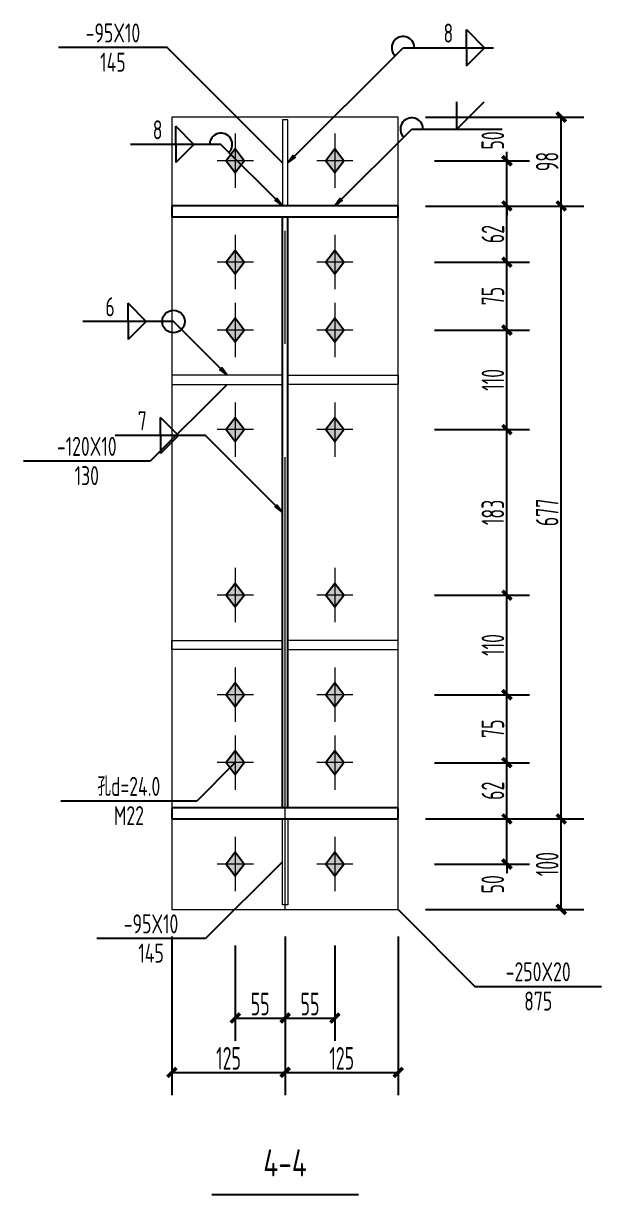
# Model space of a CAD drawing. Extents: x 447413 to 2975780, y -1432727 to 1301644.
# Drawn here: x 2299061 to 2305448, y -1145682 to -1132748 of the extents above; entities that cross this region are included whole.
import ezdxf
from ezdxf.enums import TextEntityAlignment as Align

# ---------------------------------------------------------------- set-up
doc = ezdxf.new("R2010")
doc.units = 0
doc.header["$LTSCALE"] = 1000
doc.header["$MEASUREMENT"] = 0
doc.linetypes.add('线型6', pattern=[8.75, 5, -1.25, 1.25, -1.25])
for name, color, linetype in [('10', 7, 'Continuous'), ('尺寸标注', 253, 'Continuous'), ('焊缝标注', 253, 'Continuous'), ('螺栓孔标注', 253, 'Continuous'), ('钢板标注', 253, 'Continuous')]:
    doc.layers.add(name, color=color, linetype=linetype)
doc.layers.add('20', color=2, linetype='Continuous', lineweight=18)
doc.styles.add('PkpmHz', font='Pkpmeng', dxfattribs={"width": 0.6, "bigfont": 'hztxt'})
doc.dimstyles.new('Pkpm_1.00', dxfattribs={"dimtxt": 250, "dimasz": 100, "dimexe": 250, "dimexo": 0.0625, "dimgap": 30, "dimtad": 1, "dimdec": 0, "dimrnd": 5, "dimzin": 0, "dimdsep": 46, "dimtxsty": 'PkpmHz', "dimblk1": 'ARCHTICK', "dimblk2": 'ARCHTICK', "dimsah": 1, "dimcen": 0.09, "dimadec": 0, "dimazin": 0, "dimtfac": 1, "dimtdec": 0, "dimtmove": 2, "dimatfit": 1, "dimfxl": 0, "dimtolj": 1, "dimtzin": 0, "dimarcsym": 0})

# ---------------------------------------------------------------- blocks, each defined once
blk = doc.blocks.new('_ArchTick')
at = {"color": 0, "linetype": 'ByBlock', "const_width": 0.4}
blk.add_lwpolyline([(-0.5, -0.5), (0.5, 0.5)], dxfattribs=at)
blk = doc.blocks.new('*D536')
at = {"layer": 'Defpoints', "color": 0, "linetype": 'Continuous', "transparency": 16777216}
for p in [(2303202, -1134264), (2304402, -1134264), (2303202, -1134764)]:
    blk.add_point(p, dxfattribs=at)
at = {"layer": '尺寸标注', "color": 0, "linetype": 'Continuous', "lineweight": -2, "transparency": 16777216}
for p, q in [((2304402, -1134264), (2304402, -1134164)), ((2303602, -1134264), (2304652, -1134264)), ((2304402, -1134764), (2304402, -1134264)), ((2303602, -1134764), (2304652, -1134764)), ((2304402, -1134764), (2304402, -1134864))]:
    blk.add_line(p, q, dxfattribs=at)
at = {"layer": '尺寸标注', "color": 0, "linetype": 'Continuous', "lineweight": -2, "transparency": 16777216, "xscale": 100, "yscale": 100, "zscale": 100}
for p, rotation in [((2304402, -1134264), 270), ((2304402, -1134764), 90)]:
    blk.add_blockref('_ArchTick', p, dxfattribs=dict(at, rotation=rotation))
at = {"layer": '尺寸标注', "color": 0, "linetype": 'Continuous', "transparency": 16777216, "insert": (2304246, -1134040), "char_height": 250, "attachment_point": 5, "rotation": 90, "style": 'PkpmHz'}
blk.add_mtext('\\A1;50', dxfattribs=at)
blk = doc.blocks.new('*D537')
at = {"layer": 'Defpoints', "color": 0, "linetype": 'Continuous', "transparency": 16777216}
for p in [(2303202, -1134764), (2304402, -1134764), (2303202, -1135384)]:
    blk.add_point(p, dxfattribs=at)
at = {"layer": '尺寸标注', "color": 0, "linetype": 'Continuous', "lineweight": -2, "transparency": 16777216}
for p, q in [((2303602, -1134764), (2304652, -1134764)), ((2304402, -1135384), (2304402, -1134764)), ((2303602, -1135384), (2304652, -1135384))]:
    blk.add_line(p, q, dxfattribs=at)
at = {"layer": '尺寸标注', "color": 0, "linetype": 'Continuous', "lineweight": -2, "transparency": 16777216, "xscale": 100, "yscale": 100, "zscale": 100}
for p, rotation in [((2304402, -1134764), 90), ((2304402, -1135384), 270)]:
    blk.add_blockref('_ArchTick', p, dxfattribs=dict(at, rotation=rotation))
at = {"layer": '尺寸标注', "color": 0, "linetype": 'Continuous', "transparency": 16777216, "insert": (2304247, -1135074), "char_height": 250, "attachment_point": 5, "rotation": 90, "style": 'PkpmHz'}
blk.add_mtext('\\A1;62', dxfattribs=at)
blk = doc.blocks.new('*D538')
at = {"layer": 'Defpoints', "color": 0, "linetype": 'Continuous', "transparency": 16777216}
for p in [(2303202, -1136134), (2304402, -1136134), (2303202, -1137234)]:
    blk.add_point(p, dxfattribs=at)
at = {"layer": '尺寸标注', "color": 0, "linetype": 'Continuous', "lineweight": -2, "transparency": 16777216}
for p, q in [((2303602, -1136134), (2304652, -1136134)), ((2304402, -1137234), (2304402, -1136134)), ((2303602, -1137234), (2304652, -1137234))]:
    blk.add_line(p, q, dxfattribs=at)
at = {"layer": '尺寸标注', "color": 0, "linetype": 'Continuous', "lineweight": -2, "transparency": 16777216, "xscale": 100, "yscale": 100, "zscale": 100}
for p, rotation in [((2304402, -1136134), 90), ((2304402, -1137234), 270)]:
    blk.add_blockref('_ArchTick', p, dxfattribs=dict(at, rotation=rotation))
at = {"layer": '尺寸标注', "color": 0, "linetype": 'Continuous', "transparency": 16777216, "insert": (2304247, -1136684), "char_height": 250, "attachment_point": 5, "rotation": 90, "style": 'PkpmHz'}
blk.add_mtext('\\A1;110', dxfattribs=at)
blk = doc.blocks.new('*D539')
at = {"layer": 'Defpoints', "color": 0, "linetype": 'Continuous', "transparency": 16777216}
for p in [(2303202, -1135384), (2304402, -1135384), (2303202, -1136134)]:
    blk.add_point(p, dxfattribs=at)
at = {"layer": '尺寸标注', "color": 0, "linetype": 'Continuous', "lineweight": -2, "transparency": 16777216}
for p, q in [((2303602, -1135384), (2304652, -1135384)), ((2304402, -1136134), (2304402, -1135384)), ((2303602, -1136134), (2304652, -1136134))]:
    blk.add_line(p, q, dxfattribs=at)
at = {"layer": '尺寸标注', "color": 0, "linetype": 'Continuous', "lineweight": -2, "transparency": 16777216, "xscale": 100, "yscale": 100, "zscale": 100}
for p, rotation in [((2304402, -1135384), 90), ((2304402, -1136134), 270)]:
    blk.add_blockref('_ArchTick', p, dxfattribs=dict(at, rotation=rotation))
at = {"layer": '尺寸标注', "color": 0, "linetype": 'Continuous', "transparency": 16777216, "insert": (2304247, -1135759), "char_height": 250, "attachment_point": 5, "rotation": 90, "style": 'PkpmHz'}
blk.add_mtext('\\A1;75', dxfattribs=at)
blk = doc.blocks.new('*D540')
at = {"layer": 'Defpoints', "color": 0, "linetype": 'Continuous', "transparency": 16777216}
for p in [(2303202, -1141532), (2304402, -1141532), (2303202, -1142032)]:
    blk.add_point(p, dxfattribs=at)
at = {"layer": '尺寸标注', "color": 0, "linetype": 'Continuous', "lineweight": -2, "transparency": 16777216}
for p, q in [((2303602, -1141532), (2304652, -1141532)), ((2304402, -1141532), (2304402, -1141432)), ((2304402, -1142032), (2304402, -1141532)), ((2303602, -1142032), (2304652, -1142032)), ((2304402, -1142032), (2304402, -1142132))]:
    blk.add_line(p, q, dxfattribs=at)
at = {"layer": '尺寸标注', "color": 0, "linetype": 'Continuous', "lineweight": -2, "transparency": 16777216, "xscale": 100, "yscale": 100, "zscale": 100}
for p, rotation in [((2304402, -1141532), 270), ((2304402, -1142032), 90)]:
    blk.add_blockref('_ArchTick', p, dxfattribs=dict(at, rotation=rotation))
at = {"layer": '尺寸标注', "color": 0, "linetype": 'Continuous', "transparency": 16777216, "insert": (2304246, -1142255), "char_height": 250, "attachment_point": 5, "rotation": 90, "style": 'PkpmHz'}
blk.add_mtext('\\A1;50', dxfattribs=at)
blk = doc.blocks.new('*D541')
at = {"layer": 'Defpoints', "color": 0, "linetype": 'Continuous', "transparency": 16777216}
for p in [(2303202, -1140912), (2304402, -1140912), (2303202, -1141532)]:
    blk.add_point(p, dxfattribs=at)
at = {"layer": '尺寸标注', "color": 0, "linetype": 'Continuous', "lineweight": -2, "transparency": 16777216}
for p, q in [((2303602, -1140912), (2304652, -1140912)), ((2304402, -1141532), (2304402, -1140912)), ((2303602, -1141532), (2304652, -1141532))]:
    blk.add_line(p, q, dxfattribs=at)
at = {"layer": '尺寸标注', "color": 0, "linetype": 'Continuous', "lineweight": -2, "transparency": 16777216, "xscale": 100, "yscale": 100, "zscale": 100}
for p, rotation in [((2304402, -1140912), 90), ((2304402, -1141532), 270)]:
    blk.add_blockref('_ArchTick', p, dxfattribs=dict(at, rotation=rotation))
at = {"layer": '尺寸标注', "color": 0, "linetype": 'Continuous', "transparency": 16777216, "insert": (2304247, -1141222), "char_height": 250, "attachment_point": 5, "rotation": 90, "style": 'PkpmHz'}
blk.add_mtext('\\A1;62', dxfattribs=at)
blk = doc.blocks.new('*D542')
at = {"layer": 'Defpoints', "color": 0, "linetype": 'Continuous', "transparency": 16777216}
for p in [(2303202, -1140162), (2304402, -1140162), (2303202, -1140912)]:
    blk.add_point(p, dxfattribs=at)
at = {"layer": '尺寸标注', "color": 0, "linetype": 'Continuous', "lineweight": -2, "transparency": 16777216}
for p, q in [((2303602, -1140162), (2304652, -1140162)), ((2304402, -1140912), (2304402, -1140162)), ((2303602, -1140912), (2304652, -1140912))]:
    blk.add_line(p, q, dxfattribs=at)
at = {"layer": '尺寸标注', "color": 0, "linetype": 'Continuous', "lineweight": -2, "transparency": 16777216, "xscale": 100, "yscale": 100, "zscale": 100}
for p, rotation in [((2304402, -1140162), 90), ((2304402, -1140912), 270)]:
    blk.add_blockref('_ArchTick', p, dxfattribs=dict(at, rotation=rotation))
at = {"layer": '尺寸标注', "color": 0, "linetype": 'Continuous', "transparency": 16777216, "insert": (2304247, -1140537), "char_height": 250, "attachment_point": 5, "rotation": 90, "style": 'PkpmHz'}
blk.add_mtext('\\A1;75', dxfattribs=at)
blk = doc.blocks.new('*D543')
at = {"layer": 'Defpoints', "color": 0, "linetype": 'Continuous', "transparency": 16777216}
for p in [(2303202, -1139062), (2304402, -1139062), (2303202, -1140162)]:
    blk.add_point(p, dxfattribs=at)
at = {"layer": '尺寸标注', "color": 0, "linetype": 'Continuous', "lineweight": -2, "transparency": 16777216}
for p, q in [((2303602, -1139062), (2304652, -1139062)), ((2304402, -1140162), (2304402, -1139062)), ((2303602, -1140162), (2304652, -1140162))]:
    blk.add_line(p, q, dxfattribs=at)
at = {"layer": '尺寸标注', "color": 0, "linetype": 'Continuous', "lineweight": -2, "transparency": 16777216, "xscale": 100, "yscale": 100, "zscale": 100}
for p, rotation in [((2304402, -1139062), 90), ((2304402, -1140162), 270)]:
    blk.add_blockref('_ArchTick', p, dxfattribs=dict(at, rotation=rotation))
at = {"layer": '尺寸标注', "color": 0, "linetype": 'Continuous', "transparency": 16777216, "insert": (2304247, -1139612), "char_height": 250, "attachment_point": 5, "rotation": 90, "style": 'PkpmHz'}
blk.add_mtext('\\A1;110', dxfattribs=at)
blk = doc.blocks.new('*D544')
at = {"layer": 'Defpoints', "color": 0, "linetype": 'Continuous', "transparency": 16777216}
for p in [(2303202, -1137234), (2304402, -1137234), (2303202, -1139062)]:
    blk.add_point(p, dxfattribs=at)
at = {"layer": '尺寸标注', "color": 0, "linetype": 'Continuous', "lineweight": -2, "transparency": 16777216}
for p, q in [((2303602, -1137234), (2304652, -1137234)), ((2304402, -1139062), (2304402, -1137234)), ((2303602, -1139062), (2304652, -1139062))]:
    blk.add_line(p, q, dxfattribs=at)
at = {"layer": '尺寸标注', "color": 0, "linetype": 'Continuous', "lineweight": -2, "transparency": 16777216, "xscale": 100, "yscale": 100, "zscale": 100}
for p, rotation in [((2304402, -1137234), 90), ((2304402, -1139062), 270)]:
    blk.add_blockref('_ArchTick', p, dxfattribs=dict(at, rotation=rotation))
at = {"layer": '尺寸标注', "color": 0, "linetype": 'Continuous', "transparency": 16777216, "insert": (2304247, -1138148), "char_height": 250, "attachment_point": 5, "rotation": 90, "style": 'PkpmHz'}
blk.add_mtext('\\A1;183', dxfattribs=at)
blk = doc.blocks.new('*D545')
at = {"layer": 'Defpoints', "color": 0, "linetype": 'Continuous', "transparency": 16777216}
for p in [(2301402, -1142532), (2301952, -1142532), (2301952, -1143732)]:
    blk.add_point(p, dxfattribs=at)
at = {"layer": '尺寸标注', "color": 0, "linetype": 'Continuous', "lineweight": -2, "transparency": 16777216}
for p, q in [((2301402, -1142932), (2301402, -1143982)), ((2301952, -1142932), (2301952, -1143982)), ((2301402, -1143732), (2301952, -1143732))]:
    blk.add_line(p, q, dxfattribs=at)
at = {"layer": '尺寸标注', "color": 0, "linetype": 'Continuous', "lineweight": -2, "transparency": 16777216, "xscale": 100, "yscale": 100, "zscale": 100, "rotation": 180}
blk.add_blockref('_ArchTick', (2301402, -1143732), dxfattribs=at)
at = {"layer": '尺寸标注', "color": 0, "linetype": 'Continuous', "lineweight": -2, "transparency": 16777216, "xscale": 100, "yscale": 100, "zscale": 100}
blk.add_blockref('_ArchTick', (2301952, -1143732), dxfattribs=at)
at = {"layer": '尺寸标注', "color": 0, "linetype": 'Continuous', "transparency": 16777216, "insert": (2301677, -1143577), "char_height": 250, "attachment_point": 5, "style": 'PkpmHz'}
blk.add_mtext('\\A1;55', dxfattribs=at)
blk = doc.blocks.new('*D546')
at = {"layer": 'Defpoints', "color": 0, "linetype": 'Continuous', "transparency": 16777216}
for p in [(2301952, -1142532), (2302502, -1142532), (2302502, -1143732)]:
    blk.add_point(p, dxfattribs=at)
at = {"layer": '尺寸标注', "color": 0, "linetype": 'Continuous', "lineweight": -2, "transparency": 16777216}
for p, q in [((2301952, -1142932), (2301952, -1143982)), ((2302502, -1142932), (2302502, -1143982)), ((2301952, -1143732), (2302502, -1143732))]:
    blk.add_line(p, q, dxfattribs=at)
at = {"layer": '尺寸标注', "color": 0, "linetype": 'Continuous', "lineweight": -2, "transparency": 16777216, "xscale": 100, "yscale": 100, "zscale": 100, "rotation": 180}
blk.add_blockref('_ArchTick', (2301952, -1143732), dxfattribs=at)
at = {"layer": '尺寸标注', "color": 0, "linetype": 'Continuous', "lineweight": -2, "transparency": 16777216, "xscale": 100, "yscale": 100, "zscale": 100}
blk.add_blockref('_ArchTick', (2302502, -1143732), dxfattribs=at)
at = {"layer": '尺寸标注', "color": 0, "linetype": 'Continuous', "transparency": 16777216, "insert": (2302227, -1143577), "char_height": 250, "attachment_point": 5, "style": 'PkpmHz'}
blk.add_mtext('\\A1;55', dxfattribs=at)
blk = doc.blocks.new('*D547')
at = {"layer": 'Defpoints', "color": 0, "linetype": 'Continuous', "transparency": 16777216}
for p in [(2300702, -1142532), (2301952, -1142532), (2301952, -1144332)]:
    blk.add_point(p, dxfattribs=at)
at = {"layer": '尺寸标注', "color": 0, "linetype": 'Continuous', "lineweight": -2, "transparency": 16777216}
for p, q in [((2300702, -1142832), (2300702, -1144582)), ((2301952, -1142832), (2301952, -1144582)), ((2300702, -1144332), (2301952, -1144332))]:
    blk.add_line(p, q, dxfattribs=at)
at = {"layer": '尺寸标注', "color": 0, "linetype": 'Continuous', "lineweight": -2, "transparency": 16777216, "xscale": 100, "yscale": 100, "zscale": 100, "rotation": 180}
blk.add_blockref('_ArchTick', (2300702, -1144332), dxfattribs=at)
at = {"layer": '尺寸标注', "color": 0, "linetype": 'Continuous', "lineweight": -2, "transparency": 16777216, "xscale": 100, "yscale": 100, "zscale": 100}
blk.add_blockref('_ArchTick', (2301952, -1144332), dxfattribs=at)
at = {"layer": '尺寸标注', "color": 0, "linetype": 'Continuous', "transparency": 16777216, "insert": (2301327, -1144177), "char_height": 250, "attachment_point": 5, "style": 'PkpmHz'}
blk.add_mtext('\\A1;125', dxfattribs=at)
blk = doc.blocks.new('*D548')
at = {"layer": 'Defpoints', "color": 0, "linetype": 'Continuous', "transparency": 16777216}
for p in [(2301952, -1142532), (2303202, -1142532), (2303202, -1144332)]:
    blk.add_point(p, dxfattribs=at)
at = {"layer": '尺寸标注', "color": 0, "linetype": 'Continuous', "lineweight": -2, "transparency": 16777216}
for p, q in [((2301952, -1142832), (2301952, -1144582)), ((2303202, -1142832), (2303202, -1144582)), ((2301952, -1144332), (2303202, -1144332))]:
    blk.add_line(p, q, dxfattribs=at)
at = {"layer": '尺寸标注', "color": 0, "linetype": 'Continuous', "lineweight": -2, "transparency": 16777216, "xscale": 100, "yscale": 100, "zscale": 100, "rotation": 180}
blk.add_blockref('_ArchTick', (2301952, -1144332), dxfattribs=at)
at = {"layer": '尺寸标注', "color": 0, "linetype": 'Continuous', "lineweight": -2, "transparency": 16777216, "xscale": 100, "yscale": 100, "zscale": 100}
blk.add_blockref('_ArchTick', (2303202, -1144332), dxfattribs=at)
at = {"layer": '尺寸标注', "color": 0, "linetype": 'Continuous', "transparency": 16777216, "insert": (2302577, -1144177), "char_height": 250, "attachment_point": 5, "style": 'PkpmHz'}
blk.add_mtext('\\A1;125', dxfattribs=at)
blk = doc.blocks.new('*D549')
at = {"layer": 'Defpoints', "color": 0, "linetype": 'Continuous', "transparency": 16777216}
for p in [(2303202, -1141532), (2305002, -1141532), (2303202, -1142532)]:
    blk.add_point(p, dxfattribs=at)
at = {"layer": '尺寸标注', "color": 0, "linetype": 'Continuous', "lineweight": -2, "transparency": 16777216}
for p, q in [((2303502, -1141532), (2305252, -1141532)), ((2305002, -1142532), (2305002, -1141532)), ((2303502, -1142532), (2305252, -1142532))]:
    blk.add_line(p, q, dxfattribs=at)
at = {"layer": '尺寸标注', "color": 0, "linetype": 'Continuous', "lineweight": -2, "transparency": 16777216, "xscale": 100, "yscale": 100, "zscale": 100}
for p, rotation in [((2305002, -1141532), 90), ((2305002, -1142532), 270)]:
    blk.add_blockref('_ArchTick', p, dxfattribs=dict(at, rotation=rotation))
at = {"layer": '尺寸标注', "color": 0, "linetype": 'Continuous', "transparency": 16777216, "insert": (2304847, -1142032), "char_height": 250, "attachment_point": 5, "rotation": 90, "style": 'PkpmHz'}
blk.add_mtext('\\A1;100', dxfattribs=at)
blk = doc.blocks.new('*D550')
at = {"layer": 'Defpoints', "color": 0, "linetype": 'Continuous', "transparency": 16777216}
for p in [(2303202, -1134764), (2305002, -1134764), (2303202, -1141532)]:
    blk.add_point(p, dxfattribs=at)
at = {"layer": '尺寸标注', "color": 0, "linetype": 'Continuous', "lineweight": -2, "transparency": 16777216}
for p, q in [((2303502, -1134764), (2305252, -1134764)), ((2305002, -1141532), (2305002, -1134764)), ((2303502, -1141532), (2305252, -1141532))]:
    blk.add_line(p, q, dxfattribs=at)
at = {"layer": '尺寸标注', "color": 0, "linetype": 'Continuous', "lineweight": -2, "transparency": 16777216, "xscale": 100, "yscale": 100, "zscale": 100}
for p, rotation in [((2305002, -1134764), 90), ((2305002, -1141532), 270)]:
    blk.add_blockref('_ArchTick', p, dxfattribs=dict(at, rotation=rotation))
at = {"layer": '尺寸标注', "color": 0, "linetype": 'Continuous', "transparency": 16777216, "insert": (2304847, -1138148), "char_height": 250, "attachment_point": 5, "rotation": 90, "style": 'PkpmHz'}
blk.add_mtext('\\A1;677', dxfattribs=at)
blk = doc.blocks.new('*D551')
at = {"layer": 'Defpoints', "color": 0, "linetype": 'Continuous', "transparency": 16777216}
for p in [(2303202, -1133782), (2305002, -1133782), (2303202, -1134764)]:
    blk.add_point(p, dxfattribs=at)
at = {"layer": '尺寸标注', "color": 0, "linetype": 'Continuous', "lineweight": -2, "transparency": 16777216}
for p, q in [((2303502, -1133782), (2305252, -1133782)), ((2305002, -1134764), (2305002, -1133782)), ((2303502, -1134764), (2305252, -1134764))]:
    blk.add_line(p, q, dxfattribs=at)
at = {"layer": '尺寸标注', "color": 0, "linetype": 'Continuous', "lineweight": -2, "transparency": 16777216, "xscale": 100, "yscale": 100, "zscale": 100}
for p, rotation in [((2305002, -1133782), 90), ((2305002, -1134764), 270)]:
    blk.add_blockref('_ArchTick', p, dxfattribs=dict(at, rotation=rotation))
at = {"layer": '尺寸标注', "color": 0, "linetype": 'Continuous', "transparency": 16777216, "insert": (2304847, -1134273), "char_height": 250, "attachment_point": 5, "rotation": 90, "style": 'PkpmHz'}
blk.add_mtext('\\A1;98', dxfattribs=at)

msp = doc.modelspace()

# ---------------------------------------------------------------- hatches: boundary and pattern name
at = {"layer": '10'}
for points in [[(2301401.5, -1134133.6), (2301301.5, -1134263.6), (2301401.5, -1134393.6), (2301501.5, -1134263.6)], [(2302501.5, -1134133.6), (2302401.5, -1134263.6), (2302501.5, -1134393.6), (2302601.5, -1134263.6)], [(2301401.5, -1135253.6), (2301301.5, -1135383.6), (2301401.5, -1135513.6), (2301501.5, -1135383.6)], [(2302501.5, -1135253.6), (2302401.5, -1135383.6), (2302501.5, -1135513.6), (2302601.5, -1135383.6)], [(2301401.5, -1136003.6), (2301301.5, -1136133.6), (2301401.5, -1136263.6), (2301501.5, -1136133.6)], [(2302501.5, -1136003.6), (2302401.5, -1136133.6), (2302501.5, -1136263.6), (2302601.5, -1136133.6)], [(2301401.5, -1137103.6), (2301301.5, -1137233.6), (2301401.5, -1137363.6), (2301501.5, -1137233.6)], [(2302501.5, -1137103.6), (2302401.5, -1137233.6), (2302501.5, -1137363.6), (2302601.5, -1137233.6)], [(2301401.5, -1138931.6), (2301301.5, -1139061.6), (2301401.5, -1139191.6), (2301501.5, -1139061.6)], [(2302501.5, -1138931.6), (2302401.5, -1139061.6), (2302501.5, -1139191.6), (2302601.5, -1139061.6)], [(2301401.5, -1140031.6), (2301301.5, -1140161.6), (2301401.5, -1140291.6), (2301501.5, -1140161.6)], [(2302501.5, -1140031.6), (2302401.5, -1140161.6), (2302501.5, -1140291.6), (2302601.5, -1140161.6)], [(2301401.5, -1140781.6), (2301301.5, -1140911.6), (2301401.5, -1141041.6), (2301501.5, -1140911.6)], [(2302501.5, -1140781.6), (2302401.5, -1140911.6), (2302501.5, -1141041.6), (2302601.5, -1140911.6)], [(2301401.5, -1141901.6), (2301301.5, -1142031.6), (2301401.5, -1142161.6), (2301501.5, -1142031.6)], [(2302501.5, -1141901.6), (2302401.5, -1142031.6), (2302501.5, -1142161.6), (2302601.5, -1142031.6)]]:
    msp.add_hatch(color=1, dxfattribs=at).paths.add_polyline_path(points)
at = {"layer": '焊缝标注'}
for points in [[(2301981.5, -1134288.6), (2302062.9, -1134228.5), (2302041.7, -1134207.3)], [(2301921.5, -1134763.6), (2301861.5, -1134682.2), (2301840.3, -1134703.3)], [(2302501.5, -1134763.6), (2302582.9, -1134703.5), (2302561.7, -1134682.3)], [(2301311.5, -1136633.6), (2301251.5, -1136552.2), (2301230.3, -1136573.3)], [(2301921.5, -1138147.6), (2301861.5, -1138066.2), (2301840.3, -1138087.4)]]:
    msp.add_hatch(color=256, dxfattribs=at).paths.add_polyline_path(points)

# ---------------------------------------------------------------- linework, layer by layer
at = {"layer": '10', "linetype": '线型6', "lineweight": 18}
msp.add_line((2301951.5, -1142536.7), (2301951.5, -1133776.7), dxfattribs=at)
at = {"layer": '10', "color": 9, "lineweight": 18}
for p, q in [((2301401.5, -1133963.6), (2301401.5, -1134563.6)), ((2302501.5, -1133963.6), (2302501.5, -1134563.6)), ((2301601.5, -1134263.6), (2301201.5, -1134263.6)), ((2302701.5, -1134263.6), (2302301.5, -1134263.6)), ((2301401.5, -1135083.6), (2301401.5, -1135683.6)), ((2302501.5, -1135083.6), (2302501.5, -1135683.6)), ((2301601.5, -1135383.6), (2301201.5, -1135383.6)), ((2302701.5, -1135383.6), (2302301.5, -1135383.6)), ((2301401.5, -1135833.6), (2301401.5, -1136433.6)), ((2302501.5, -1135833.6), (2302501.5, -1136433.6)), ((2301601.5, -1136133.6), (2301201.5, -1136133.6)), ((2302701.5, -1136133.6), (2302301.5, -1136133.6)), ((2301401.5, -1136933.6), (2301401.5, -1137533.6)), ((2302501.5, -1136933.6), (2302501.5, -1137533.6)), ((2301601.5, -1137233.6), (2301201.5, -1137233.6)), ((2302701.5, -1137233.6), (2302301.5, -1137233.6)), ((2301401.5, -1138761.6), (2301401.5, -1139361.6)), ((2302501.5, -1138761.6), (2302501.5, -1139361.6)), ((2301601.5, -1139061.6), (2301201.5, -1139061.6)), ((2302701.5, -1139061.6), (2302301.5, -1139061.6)), ((2301401.5, -1139861.6), (2301401.5, -1140461.6)), ((2302501.5, -1139861.6), (2302501.5, -1140461.6)), ((2301601.5, -1140161.6), (2301201.5, -1140161.6)), ((2302701.5, -1140161.6), (2302301.5, -1140161.6)), ((2301401.5, -1140611.6), (2301401.5, -1141211.6)), ((2302501.5, -1140611.6), (2302501.5, -1141211.6)), ((2301601.5, -1140911.6), (2301201.5, -1140911.6)), ((2302701.5, -1140911.6), (2302301.5, -1140911.6)), ((2301401.5, -1141731.6), (2301401.5, -1142331.6)), ((2302501.5, -1141731.6), (2302501.5, -1142331.6)), ((2301601.5, -1142031.6), (2301201.5, -1142031.6)), ((2302701.5, -1142031.6), (2302301.5, -1142031.6))]:
    msp.add_line(p, q, dxfattribs=at)
at = {"layer": '10', "color": 3}
for p, q in [((2303201.5, -1134763.6), (2300701.5, -1134763.6)), ((2300701.5, -1134763.6), (2300701.5, -1134883.6)), ((2303201.5, -1134883.6), (2303201.5, -1134763.6)), ((2300701.5, -1134883.6), (2303201.5, -1134883.6)), ((2301921.5, -1141411.6), (2301921.5, -1134883.6)), ((2301981.5, -1141411.6), (2301981.5, -1134883.6)), ((2303201.5, -1141411.6), (2300701.5, -1141411.6)), ((2300701.5, -1141411.6), (2300701.5, -1141531.6)), ((2303201.5, -1141531.6), (2303201.5, -1141411.6)), ((2300701.5, -1141531.6), (2303201.5, -1141531.6))]:
    msp.add_line(p, q, dxfattribs=at)
at = {"layer": '10'}
msp.add_line((2301141.5, -1145681.7), (2302761.5, -1145681.7), dxfattribs=at)
at = {"layer": '10', "color": 1, "linetype": 'Continuous'}
for points in [[(2301401.5, -1134133.6), (2301301.5, -1134263.6), (2301401.5, -1134393.6), (2301501.5, -1134263.6)], [(2302501.5, -1134133.6), (2302401.5, -1134263.6), (2302501.5, -1134393.6), (2302601.5, -1134263.6)], [(2301401.5, -1135253.6), (2301301.5, -1135383.6), (2301401.5, -1135513.6), (2301501.5, -1135383.6)], [(2302501.5, -1135253.6), (2302401.5, -1135383.6), (2302501.5, -1135513.6), (2302601.5, -1135383.6)], [(2301401.5, -1136003.6), (2301301.5, -1136133.6), (2301401.5, -1136263.6), (2301501.5, -1136133.6)], [(2302501.5, -1136003.6), (2302401.5, -1136133.6), (2302501.5, -1136263.6), (2302601.5, -1136133.6)], [(2301401.5, -1137103.6), (2301301.5, -1137233.6), (2301401.5, -1137363.6), (2301501.5, -1137233.6)], [(2302501.5, -1137103.6), (2302401.5, -1137233.6), (2302501.5, -1137363.6), (2302601.5, -1137233.6)], [(2301401.5, -1138931.6), (2301301.5, -1139061.6), (2301401.5, -1139191.6), (2301501.5, -1139061.6)], [(2302501.5, -1138931.6), (2302401.5, -1139061.6), (2302501.5, -1139191.6), (2302601.5, -1139061.6)], [(2301401.5, -1140031.6), (2301301.5, -1140161.6), (2301401.5, -1140291.6), (2301501.5, -1140161.6)], [(2302501.5, -1140031.6), (2302401.5, -1140161.6), (2302501.5, -1140291.6), (2302601.5, -1140161.6)], [(2301401.5, -1140781.6), (2301301.5, -1140911.6), (2301401.5, -1141041.6), (2301501.5, -1140911.6)], [(2302501.5, -1140781.6), (2302401.5, -1140911.6), (2302501.5, -1141041.6), (2302601.5, -1140911.6)], [(2301401.5, -1141901.6), (2301301.5, -1142031.6), (2301401.5, -1142161.6), (2301501.5, -1142031.6)], [(2302501.5, -1141901.6), (2302401.5, -1142031.6), (2302501.5, -1142161.6), (2302601.5, -1142031.6)]]:
    msp.add_lwpolyline(points, close=True, dxfattribs=at)
at = {"layer": '20'}
for p, q in [((2303201.5, -1133781.7), (2300701.5, -1133781.7)), ((2300701.5, -1133781.7), (2300701.5, -1142531.7)), ((2303201.5, -1142531.7), (2303201.5, -1133781.7)), ((2301981.5, -1133813.6), (2301921.5, -1133813.6)), ((2301921.5, -1133813.6), (2301921.5, -1134763.6)), ((2301981.5, -1134763.6), (2301981.5, -1133813.6)), ((2301921.5, -1134763.6), (2301981.5, -1134763.6)), ((2301921.5, -1136633.6), (2300701.5, -1136633.6)), ((2300701.5, -1136633.6), (2300701.5, -1136733.6)), ((2301921.5, -1136733.6), (2301921.5, -1136633.6)), ((2301981.5, -1136633.6), (2303201.5, -1136633.6)), ((2301981.5, -1136733.6), (2301981.5, -1136633.6)), ((2303201.5, -1136633.6), (2303201.5, -1136733.6)), ((2300701.5, -1136733.6), (2301921.5, -1136733.6)), ((2303201.5, -1136733.6), (2301981.5, -1136733.6)), ((2300701.5, -1139661.6), (2300701.5, -1139561.6)), ((2300701.5, -1139561.6), (2301921.5, -1139561.6)), ((2301921.5, -1139561.6), (2301921.5, -1139661.6)), ((2303201.5, -1139561.6), (2301981.5, -1139561.6)), ((2301981.5, -1139561.6), (2301981.5, -1139661.6)), ((2303201.5, -1139661.6), (2303201.5, -1139561.6)), ((2301921.5, -1139661.6), (2300701.5, -1139661.6)), ((2301981.5, -1139661.6), (2303201.5, -1139661.6)), ((2301921.5, -1141531.6), (2301981.5, -1141531.6)), ((2301921.5, -1142481.6), (2301921.5, -1141531.6)), ((2301981.5, -1141531.6), (2301981.5, -1142481.6)), ((2300701.5, -1142531.7), (2303201.5, -1142531.7)), ((2301981.5, -1142481.6), (2301921.5, -1142481.6))]:
    msp.add_line(p, q, dxfattribs=at)
at = {"layer": '焊缝标注'}
for p, q in [((2303954.8, -1132816.3), (2304154.8, -1133016.3)), ((2303954.8, -1133016.3), (2303954.8, -1132816.3)), ((2301981.5, -1134288.6), (2303254.8, -1133016.3)), ((2303254.8, -1133016.3), (2304254.8, -1133016.3)), ((2303954.8, -1133216.3), (2304154.8, -1133016.3)), ((2303954.8, -1133016.3), (2303954.8, -1133216.3)), ((2303850.4, -1133915.4), (2303850.4, -1133615.4)), ((2303850.4, -1133915.4), (2304150.4, -1133615.4)), ((2300943.5, -1134083.9), (2300743.5, -1133883.9)), ((2300743.5, -1134083.9), (2300743.5, -1133883.9)), ((2302501.5, -1134763.6), (2303350.4, -1133915.4)), ((2303350.4, -1133915.4), (2304350.4, -1133915.4)), ((2301243.5, -1134083.9), (2300243.5, -1134083.9)), ((2300943.5, -1134083.9), (2300743.5, -1134283.9)), ((2300743.5, -1134083.9), (2300743.5, -1134283.9)), ((2301921.5, -1134763.6), (2301243.5, -1134083.9)), ((2300418.3, -1136038.9), (2300218.3, -1135838.9)), ((2300218.3, -1136038.9), (2300218.3, -1135838.9)), ((2300718.3, -1136038.9), (2299718.3, -1136038.9)), ((2300418.3, -1136038.9), (2300218.3, -1136238.9)), ((2300218.3, -1136038.9), (2300218.3, -1136238.9)), ((2301311.5, -1136633.6), (2300718.3, -1136038.9)), ((2300774, -1137298.1), (2300574, -1137098.1)), ((2300574, -1137298.1), (2300574, -1137098.1)), ((2301074, -1137298.1), (2300074, -1137298.1)), ((2300774, -1137298.1), (2300574, -1137498.1)), ((2300574, -1137298.1), (2300574, -1137498.1)), ((2301921.5, -1138147.6), (2301074, -1137298.1))]:
    msp.add_line(p, q, dxfattribs=at)
at = {"layer": '焊缝标注', "linetype": 'Continuous'}
for points in [[(2301981.5, -1134288.6), (2302062.9, -1134228.5), (2302041.7, -1134207.3)], [(2301921.5, -1134763.6), (2301861.5, -1134682.2), (2301840.3, -1134703.3)], [(2302501.5, -1134763.6), (2302582.9, -1134703.5), (2302561.7, -1134682.3)], [(2301311.5, -1136633.6), (2301251.5, -1136552.2), (2301230.3, -1136573.3)], [(2301921.5, -1138147.6), (2301861.5, -1138066.2), (2301840.3, -1138087.4)]]:
    msp.add_lwpolyline(points, close=True, dxfattribs=at)
at = {"layer": '焊缝标注'}
msp.add_circle((2300718.3, -1136038.9), 125, dxfattribs=at)
for centre, start, end in [((2303254.8, -1133016.3), 0, 224.97719), ((2303350.4, -1133915.4), 0, 224.9772), ((2301243.5, -1134083.9), 314.93158, 180)]:
    msp.add_arc(centre, 125, start, end, dxfattribs=at)
at = {"layer": '螺栓孔标注'}
for p, q in [((2301401.5, -1140911.6), (2300976.4, -1141335.1)), ((2300976.4, -1141335.1), (2299476.4, -1141335.1))]:
    msp.add_line(p, q, dxfattribs=at)
at = {"layer": '螺栓孔标注', "const_width": 0.1}
msp.add_lwpolyline([(2301401.6, -1140911.6, 1), (2301401.5, -1140911.6, 1)], format="xyb", close=True, dxfattribs=at)
at = {"layer": '钢板标注'}
for p, q in [((2300650.3, -1133014.2), (2299450.3, -1133014.2)), ((2301921.5, -1134288.6), (2300650.3, -1133014.2)), ((2301311.5, -1136733.6), (2300461.3, -1137580.4)), ((2300461.3, -1137580.4), (2299061.3, -1137580.4)), ((2301921.5, -1142006.6), (2301071.3, -1142853.5)), ((2303201.5, -1142531.7), (2304047.7, -1143382.5)), ((2301071.3, -1142853.5), (2299871.3, -1142853.5)), ((2304047.7, -1143382.5), (2305447.7, -1143382.5))]:
    msp.add_line(p, q, dxfattribs=at)
at = {"layer": '钢板标注', "const_width": 0.1}
for points in [[(2301921.6, -1134288.6, 1), (2301921.5, -1134288.6, 1)], [(2301311.6, -1136733.6, 1), (2301311.5, -1136733.6, 1)], [(2301921.6, -1142006.6, 1), (2301921.5, -1142006.6, 1)], [(2303201.6, -1142531.7, 1), (2303201.5, -1142531.7, 1)]]:
    msp.add_lwpolyline(points, format="xyb", close=True, dxfattribs=at)

# ---------------------------------------------------------------- texts
at = {"layer": '10', "style": 'PkpmHz', "width": 0.77}
msp.add_text('4-4', height=300, dxfattribs=at).set_placement((2301951.5, -1145331.7), align=Align.MIDDLE_CENTER)
at = {"layer": '焊缝标注', "style": 'PkpmHz', "width": 0.71}
for s, p in [('8', (2303754.8, -1132959.7)), ('8', (2300543.5, -1134027.3)), ('6', (2300018.3, -1135982.3)), ('7', (2300374, -1137241.4))]:
    msp.add_text(s, height=210, dxfattribs=at).set_placement(p, align=Align.CENTER)
at = {"layer": '螺栓孔标注', "style": 'PkpmHz', "width": 0.71}
msp.add_text('孔d=24.0', height=210, dxfattribs=at).set_placement((2300226.4, -1141278.5), align=Align.CENTER)
msp.add_text('M22', height=210, dxfattribs=at).set_placement((2300226.4, -1141391.7), align=Align.TOP_CENTER)
at = {"layer": '钢板标注', "style": 'PkpmHz', "width": 0.71}
for s, p in [('-95X10', (2300050.3, -1132957.6)), ('-120X10', (2299761.3, -1137523.8)), ('-95X10', (2300471.3, -1142796.9)), ('-250X20', (2304747.7, -1143325.9))]:
    msp.add_text(s, height=210, dxfattribs=at).set_placement(p, align=Align.CENTER)
for s, p in [('145', (2300050.3, -1133070.9)), ('130', (2299761.3, -1137637)), ('145', (2300471.3, -1142910.1)), ('875', (2304747.7, -1143439.2))]:
    msp.add_text(s, height=210, dxfattribs=at).set_placement(p, align=Align.TOP_CENTER)

# ---------------------------------------------------------------- dimensions: what is measured, and where the dimension line sits
at = {"layer": '尺寸标注', "linetype": 'Continuous'}
for base, p1, p2, text, override, picture, middle in [((2305001.5, -1133781.7), (2303201.5, -1134763.6), (2303201.5, -1133781.7), '98', {"dimexo": 300, "dimtih": 0, "dimtoh": 0}, '*D551', (2304846.5, -1134272.6)), ((2304401.5, -1134763.6), (2303201.5, -1135383.6), (2303201.5, -1134763.6), '62', {"dimexo": 400, "dimtih": 0, "dimtoh": 0}, '*D537', (2304246.5, -1135073.6)), ((2305001.5, -1134763.6), (2303201.5, -1141531.6), (2303201.5, -1134763.6), '677', {"dimexo": 300, "dimtih": 0, "dimtoh": 0}, '*D550', (2304846.5, -1138147.6)), ((2304401.5, -1135383.6), (2303201.5, -1136133.6), (2303201.5, -1135383.6), '75', {"dimexo": 400, "dimtih": 0, "dimtoh": 0}, '*D539', (2304246.5, -1135758.6)), ((2304401.5, -1136133.6), (2303201.5, -1137233.6), (2303201.5, -1136133.6), '110', {"dimexo": 400, "dimtih": 0, "dimtoh": 0}, '*D538', (2304246.5, -1136683.6)), ((2304401.5, -1137233.6), (2303201.5, -1139061.6), (2303201.5, -1137233.6), '183', {"dimexo": 400, "dimtih": 0, "dimtoh": 0}, '*D544', (2304246.5, -1138147.6)), ((2304401.5, -1139061.6), (2303201.5, -1140161.6), (2303201.5, -1139061.6), '110', {"dimexo": 400, "dimtih": 0, "dimtoh": 0}, '*D543', (2304246.5, -1139611.6)), ((2304401.5, -1140161.6), (2303201.5, -1140911.6), (2303201.5, -1140161.6), '75', {"dimexo": 400, "dimtih": 0, "dimtoh": 0}, '*D542', (2304246.5, -1140536.6)), ((2304401.5, -1140911.6), (2303201.5, -1141531.6), (2303201.5, -1140911.6), '62', {"dimexo": 400, "dimtih": 0, "dimtoh": 0}, '*D541', (2304246.5, -1141221.6)), ((2305001.5, -1141531.6), (2303201.5, -1142531.7), (2303201.5, -1141531.6), '100', {"dimexo": 300, "dimtih": 0, "dimtoh": 0}, '*D549', (2304846.5, -1142031.7))]:
    dim = msp.add_linear_dim(base=base, p1=p1, p2=p2, angle=90, text=text, dimstyle='Pkpm_1.00', override=override, dxfattribs=at)
    dim.commit()
    dim.dimension.update_dxf_attribs({"geometry": picture, "text_midpoint": middle})
for base, p1, p2, picture, middle in [((2304401.5, -1134263.6), (2303201.5, -1134763.6), (2303201.5, -1134263.6), '*D536', (2304246.3, -1134039.9)), ((2304401.5, -1141531.6), (2303201.5, -1142031.6), (2303201.5, -1141531.6), '*D540', (2304246.3, -1142255.3))]:
    dim = msp.add_linear_dim(base=base, p1=p1, p2=p2, angle=90, text='50', dimstyle='Pkpm_1.00', override={"dimexo": 400, "dimtih": 0, "dimtoh": 0}, dxfattribs=at)
    dim.commit()
    dim.dimension.update_dxf_attribs({"geometry": picture, "text_midpoint": middle, "dimtype": 128})
for base, p1, p2, text, override, picture, middle in [((2301951.5, -1144331.7), (2300701.5, -1142531.7), (2301951.5, -1142531.7), '125', {"dimexo": 300, "dimtih": 0, "dimtoh": 0}, '*D547', (2301326.5, -1144176.7)), ((2301951.5, -1143731.7), (2301401.5, -1142531.7), (2301951.5, -1142531.7), '55', {"dimexo": 400, "dimtih": 0, "dimtoh": 0}, '*D545', (2301676.5, -1143576.7)), ((2302501.5, -1143731.7), (2301951.5, -1142531.7), (2302501.5, -1142531.7), '55', {"dimexo": 400, "dimtih": 0, "dimtoh": 0}, '*D546', (2302226.5, -1143576.7)), ((2303201.5, -1144331.7), (2301951.5, -1142531.7), (2303201.5, -1142531.7), '125', {"dimexo": 300, "dimtih": 0, "dimtoh": 0}, '*D548', (2302576.5, -1144176.7))]:
    dim = msp.add_linear_dim(base=base, p1=p1, p2=p2, text=text, dimstyle='Pkpm_1.00', override=override, dxfattribs=at)
    dim.commit()
    dim.dimension.update_dxf_attribs({"geometry": picture, "text_midpoint": middle})

doc.saveas('drawing.dxf')
